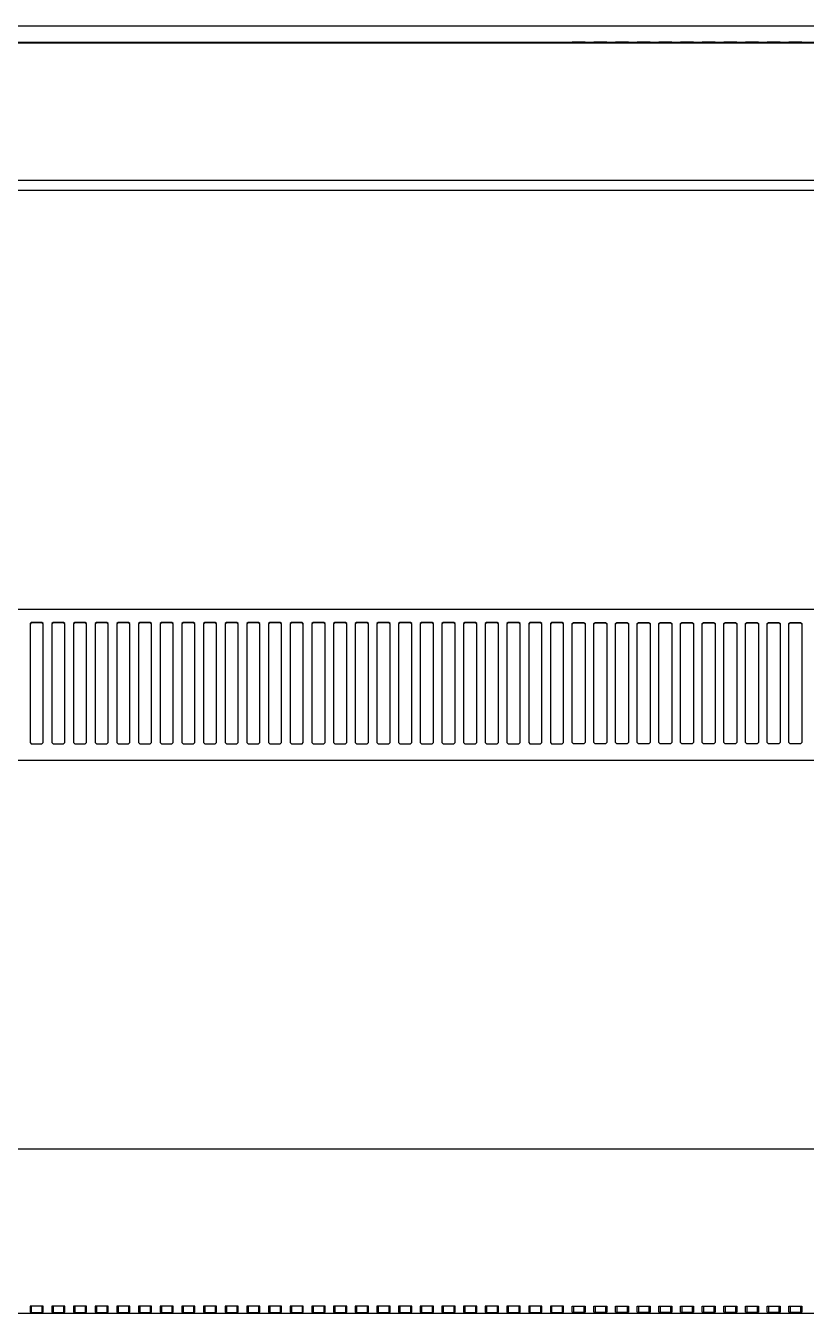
# Model space of a CAD drawing. Extents: x 23 to 261, y 47 to 145.
# Drawn here: x 81.8 to 141.2, y 47.3 to 145.2 of the extents above; entities that cross this region are included whole.
import ezdxf

# ---------------------------------------------------------------- set-up
doc = ezdxf.new("R2010")
doc.units = 0
doc.header["$MEASUREMENT"] = 0
doc.layers.get('0').update_dxf_attribs({"linetype": 'CONTINUOUS'})

msp = doc.modelspace()

# ---------------------------------------------------------------- linework, layer by layer
at = {"color": 7, "linetype": 'CONTINUOUS'}
for p, q in [((24.136, 145.238), (222.039, 145.238)), ((23.838, 143.988), (222.336, 143.988)), ((24.689, 143.936), (221.486, 143.936)), ((82.162, 143.982), (82.262, 143.983)), ((82.162, 143.937), (82.162, 143.982)), ((82.262, 143.937), (82.162, 143.937)), ((82.262, 143.983), (83.062, 143.983)), ((82.262, 143.937), (82.262, 143.983)), ((83.062, 143.937), (82.262, 143.937)), ((83.062, 143.983), (83.162, 143.982)), ((83.062, 143.937), (83.062, 143.983)), ((83.162, 143.937), (83.062, 143.937)), ((83.162, 143.982), (83.162, 143.937)), ((83.812, 143.982), (83.912, 143.983)), ((83.812, 143.937), (83.812, 143.982)), ((83.912, 143.937), (83.812, 143.937)), ((83.912, 143.983), (84.712, 143.983)), ((83.912, 143.937), (83.912, 143.983)), ((84.712, 143.937), (83.912, 143.937)), ((84.712, 143.983), (84.812, 143.982)), ((84.712, 143.937), (84.712, 143.983)), ((84.812, 143.937), (84.712, 143.937)), ((84.812, 143.982), (84.812, 143.937)), ((85.462, 143.982), (85.562, 143.983)), ((85.462, 143.937), (85.462, 143.982)), ((85.562, 143.937), (85.462, 143.937)), ((85.562, 143.983), (86.362, 143.983)), ((85.562, 143.937), (85.562, 143.983)), ((86.362, 143.937), (85.562, 143.937)), ((86.362, 143.983), (86.462, 143.982)), ((86.362, 143.937), (86.362, 143.983)), ((86.462, 143.937), (86.362, 143.937)), ((86.462, 143.982), (86.462, 143.937)), ((87.112, 143.982), (87.212, 143.983)), ((87.112, 143.937), (87.112, 143.982)), ((87.212, 143.937), (87.112, 143.937)), ((87.212, 143.983), (88.012, 143.983)), ((87.212, 143.937), (87.212, 143.983)), ((88.012, 143.937), (87.212, 143.937)), ((88.012, 143.983), (88.112, 143.982)), ((88.012, 143.937), (88.012, 143.983)), ((88.112, 143.937), (88.012, 143.937)), ((88.112, 143.982), (88.112, 143.937)), ((88.762, 143.982), (88.862, 143.983)), ((88.762, 143.937), (88.762, 143.982)), ((88.862, 143.937), (88.762, 143.937)), ((88.862, 143.983), (89.662, 143.983)), ((88.862, 143.937), (88.862, 143.983)), ((89.662, 143.937), (88.862, 143.937)), ((89.662, 143.983), (89.762, 143.982)), ((89.662, 143.937), (89.662, 143.983)), ((89.762, 143.937), (89.662, 143.937)), ((89.762, 143.982), (89.762, 143.937)), ((90.412, 143.982), (90.512, 143.983)), ((90.412, 143.937), (90.412, 143.982)), ((90.512, 143.937), (90.412, 143.937)), ((90.512, 143.983), (91.312, 143.983)), ((90.512, 143.937), (90.512, 143.983)), ((91.312, 143.937), (90.512, 143.937)), ((91.312, 143.983), (91.412, 143.982)), ((91.312, 143.937), (91.312, 143.983)), ((91.412, 143.937), (91.312, 143.937)), ((91.412, 143.982), (91.412, 143.937)), ((92.062, 143.982), (92.162, 143.983)), ((92.062, 143.937), (92.062, 143.982)), ((92.162, 143.937), (92.062, 143.937)), ((92.162, 143.983), (92.962, 143.983)), ((92.162, 143.937), (92.162, 143.983)), ((92.962, 143.937), (92.162, 143.937)), ((92.962, 143.983), (93.062, 143.982)), ((92.962, 143.937), (92.962, 143.983)), ((93.062, 143.937), (92.962, 143.937)), ((93.062, 143.982), (93.062, 143.937)), ((93.712, 143.982), (93.812, 143.983)), ((93.712, 143.937), (93.712, 143.982)), ((93.812, 143.937), (93.712, 143.937)), ((93.812, 143.983), (94.612, 143.983)), ((93.812, 143.937), (93.812, 143.983)), ((94.612, 143.937), (93.812, 143.937)), ((94.612, 143.983), (94.712, 143.982)), ((94.612, 143.937), (94.612, 143.983)), ((94.712, 143.937), (94.612, 143.937)), ((94.712, 143.982), (94.712, 143.937)), ((95.362, 143.982), (95.462, 143.983)), ((95.362, 143.937), (95.362, 143.982)), ((95.462, 143.937), (95.362, 143.937)), ((95.462, 143.983), (96.262, 143.983)), ((95.462, 143.937), (95.462, 143.983)), ((96.262, 143.937), (95.462, 143.937)), ((96.262, 143.983), (96.362, 143.982)), ((96.262, 143.937), (96.262, 143.983)), ((96.362, 143.937), (96.262, 143.937)), ((96.362, 143.982), (96.362, 143.937)), ((97.012, 143.982), (97.112, 143.983)), ((97.012, 143.937), (97.012, 143.982)), ((97.112, 143.937), (97.012, 143.937)), ((97.112, 143.983), (97.912, 143.983)), ((97.112, 143.937), (97.112, 143.983)), ((97.912, 143.937), (97.112, 143.937)), ((97.912, 143.983), (98.012, 143.982)), ((97.912, 143.937), (97.912, 143.983)), ((98.012, 143.937), (97.912, 143.937)), ((98.012, 143.982), (98.012, 143.937)), ((98.662, 143.982), (98.762, 143.983)), ((98.662, 143.937), (98.662, 143.982)), ((98.762, 143.937), (98.662, 143.937)), ((98.762, 143.983), (99.562, 143.983)), ((98.762, 143.937), (98.762, 143.983)), ((99.562, 143.937), (98.762, 143.937)), ((99.562, 143.983), (99.662, 143.982)), ((99.562, 143.937), (99.562, 143.983)), ((99.662, 143.937), (99.562, 143.937)), ((99.662, 143.982), (99.662, 143.937)), ((100.312, 143.982), (100.412, 143.983)), ((100.312, 143.937), (100.312, 143.982)), ((100.412, 143.937), (100.312, 143.937)), ((100.412, 143.983), (101.212, 143.983)), ((100.412, 143.937), (100.412, 143.983)), ((101.212, 143.937), (100.412, 143.937)), ((101.212, 143.983), (101.312, 143.982)), ((101.212, 143.937), (101.212, 143.983)), ((101.312, 143.937), (101.212, 143.937)), ((101.312, 143.982), (101.312, 143.937)), ((101.962, 143.982), (102.062, 143.983)), ((101.962, 143.937), (101.962, 143.982)), ((102.062, 143.937), (101.962, 143.937)), ((102.062, 143.983), (102.862, 143.983)), ((102.062, 143.937), (102.062, 143.983)), ((102.862, 143.937), (102.062, 143.937)), ((102.862, 143.983), (102.962, 143.982)), ((102.862, 143.937), (102.862, 143.983)), ((102.962, 143.937), (102.862, 143.937)), ((102.962, 143.982), (102.962, 143.937)), ((103.612, 143.982), (103.712, 143.983)), ((103.612, 143.937), (103.612, 143.982)), ((103.712, 143.937), (103.612, 143.937)), ((103.712, 143.983), (104.512, 143.983)), ((103.712, 143.937), (103.712, 143.983)), ((104.512, 143.937), (103.712, 143.937)), ((104.512, 143.983), (104.612, 143.982)), ((104.512, 143.937), (104.512, 143.983)), ((104.612, 143.937), (104.512, 143.937)), ((104.612, 143.982), (104.612, 143.937)), ((105.262, 143.982), (105.362, 143.983)), ((105.262, 143.937), (105.262, 143.982)), ((105.362, 143.937), (105.262, 143.937)), ((105.362, 143.983), (106.162, 143.983)), ((105.362, 143.937), (105.362, 143.983)), ((106.162, 143.937), (105.362, 143.937)), ((106.162, 143.983), (106.262, 143.982)), ((106.162, 143.937), (106.162, 143.983)), ((106.262, 143.937), (106.162, 143.937)), ((106.262, 143.982), (106.262, 143.937)), ((106.912, 143.982), (107.012, 143.983)), ((106.912, 143.937), (106.912, 143.982)), ((107.012, 143.937), (106.912, 143.937)), ((107.012, 143.983), (107.812, 143.983)), ((107.012, 143.937), (107.012, 143.983)), ((107.812, 143.937), (107.012, 143.937)), ((107.812, 143.983), (107.912, 143.982)), ((107.812, 143.937), (107.812, 143.983)), ((107.912, 143.937), (107.812, 143.937)), ((107.912, 143.982), (107.912, 143.937)), ((108.562, 143.982), (108.662, 143.983)), ((108.562, 143.937), (108.562, 143.982)), ((108.662, 143.937), (108.562, 143.937)), ((108.662, 143.983), (109.462, 143.983)), ((108.662, 143.937), (108.662, 143.983)), ((109.462, 143.937), (108.662, 143.937)), ((109.462, 143.983), (109.562, 143.982)), ((109.462, 143.937), (109.462, 143.983)), ((109.562, 143.937), (109.462, 143.937)), ((109.562, 143.982), (109.562, 143.937)), ((110.212, 143.982), (110.312, 143.983)), ((110.212, 143.937), (110.212, 143.982)), ((110.312, 143.937), (110.212, 143.937)), ((110.312, 143.983), (111.112, 143.983)), ((110.312, 143.937), (110.312, 143.983)), ((111.112, 143.937), (110.312, 143.937)), ((111.112, 143.983), (111.212, 143.982)), ((111.112, 143.937), (111.112, 143.983)), ((111.212, 143.937), (111.112, 143.937)), ((111.212, 143.982), (111.212, 143.937)), ((111.862, 143.982), (111.962, 143.983)), ((111.862, 143.937), (111.862, 143.982)), ((111.962, 143.937), (111.862, 143.937)), ((111.962, 143.983), (112.762, 143.983)), ((111.962, 143.937), (111.962, 143.983)), ((112.762, 143.937), (111.962, 143.937)), ((112.762, 143.983), (112.862, 143.982)), ((112.762, 143.937), (112.762, 143.983)), ((112.862, 143.937), (112.762, 143.937)), ((112.862, 143.982), (112.862, 143.937)), ((113.512, 143.982), (113.612, 143.983)), ((113.512, 143.937), (113.512, 143.982)), ((113.612, 143.937), (113.512, 143.937)), ((113.612, 143.983), (114.412, 143.983)), ((113.612, 143.937), (113.612, 143.983)), ((114.412, 143.937), (113.612, 143.937)), ((114.412, 143.983), (114.512, 143.982)), ((114.412, 143.937), (114.412, 143.983)), ((114.512, 143.937), (114.412, 143.937)), ((114.512, 143.982), (114.512, 143.937)), ((115.162, 143.982), (115.262, 143.983)), ((115.162, 143.937), (115.162, 143.982)), ((115.262, 143.937), (115.162, 143.937)), ((115.262, 143.983), (116.062, 143.983)), ((115.262, 143.937), (115.262, 143.983)), ((116.062, 143.937), (115.262, 143.937)), ((116.062, 143.983), (116.162, 143.982)), ((116.062, 143.937), (116.062, 143.983)), ((116.162, 143.937), (116.062, 143.937)), ((116.162, 143.982), (116.162, 143.937)), ((116.812, 143.982), (116.912, 143.983)), ((116.812, 143.937), (116.812, 143.982)), ((116.912, 143.937), (116.812, 143.937)), ((116.912, 143.983), (117.712, 143.983)), ((116.912, 143.937), (116.912, 143.983)), ((117.712, 143.937), (116.912, 143.937)), ((117.712, 143.983), (117.812, 143.982)), ((117.712, 143.937), (117.712, 143.983)), ((117.812, 143.937), (117.712, 143.937)), ((117.812, 143.982), (117.812, 143.937)), ((118.462, 143.982), (118.562, 143.983)), ((118.462, 143.937), (118.462, 143.982)), ((118.562, 143.937), (118.462, 143.937)), ((118.562, 143.983), (119.362, 143.983)), ((118.562, 143.937), (118.562, 143.983)), ((119.362, 143.937), (118.562, 143.937)), ((119.362, 143.983), (119.462, 143.982)), ((119.362, 143.937), (119.362, 143.983)), ((119.462, 143.937), (119.362, 143.937)), ((119.462, 143.982), (119.462, 143.937)), ((120.112, 143.982), (120.212, 143.983)), ((120.112, 143.937), (120.112, 143.982)), ((120.212, 143.937), (120.112, 143.937)), ((120.212, 143.983), (121.012, 143.983)), ((120.212, 143.937), (120.212, 143.983)), ((121.012, 143.937), (120.212, 143.937)), ((121.012, 143.983), (121.112, 143.982)), ((121.012, 143.937), (121.012, 143.983)), ((121.112, 143.937), (121.012, 143.937)), ((121.112, 143.982), (121.112, 143.937)), ((121.762, 143.982), (121.862, 143.983)), ((121.762, 143.937), (121.762, 143.982)), ((121.862, 143.937), (121.762, 143.937)), ((121.862, 143.983), (122.662, 143.983)), ((121.862, 143.937), (121.862, 143.983)), ((122.662, 143.937), (121.862, 143.937)), ((122.662, 143.983), (122.762, 143.982)), ((122.662, 143.937), (122.662, 143.983)), ((122.762, 143.937), (122.662, 143.937)), ((122.762, 143.982), (122.762, 143.937)), ((123.512, 143.983), (123.412, 143.982)), ((123.412, 143.982), (123.412, 143.937)), ((123.412, 143.937), (123.512, 143.937)), ((124.312, 143.983), (123.512, 143.983)), ((123.512, 143.937), (123.512, 143.983)), ((123.512, 143.937), (124.312, 143.937)), ((124.412, 143.982), (124.312, 143.983)), ((124.312, 143.937), (124.312, 143.983)), ((124.312, 143.937), (124.412, 143.937)), ((124.412, 143.937), (124.412, 143.982)), ((125.162, 143.983), (125.062, 143.982)), ((125.062, 143.982), (125.062, 143.937)), ((125.062, 143.937), (125.162, 143.937)), ((125.962, 143.983), (125.162, 143.983)), ((125.162, 143.937), (125.162, 143.983)), ((125.162, 143.937), (125.962, 143.937)), ((126.062, 143.982), (125.962, 143.983)), ((125.962, 143.937), (125.962, 143.983)), ((125.962, 143.937), (126.062, 143.937)), ((126.062, 143.937), (126.062, 143.982)), ((126.812, 143.983), (126.712, 143.982)), ((126.712, 143.982), (126.712, 143.937)), ((126.712, 143.937), (126.812, 143.937)), ((127.612, 143.983), (126.812, 143.983)), ((126.812, 143.937), (126.812, 143.983)), ((126.812, 143.937), (127.612, 143.937)), ((127.712, 143.982), (127.612, 143.983)), ((127.612, 143.937), (127.612, 143.983)), ((127.612, 143.937), (127.712, 143.937)), ((127.712, 143.937), (127.712, 143.982)), ((128.462, 143.983), (128.362, 143.982)), ((128.362, 143.982), (128.362, 143.937)), ((128.362, 143.937), (128.462, 143.937)), ((129.262, 143.983), (128.462, 143.983)), ((128.462, 143.937), (128.462, 143.983)), ((128.462, 143.937), (129.262, 143.937)), ((129.362, 143.982), (129.262, 143.983)), ((129.262, 143.937), (129.262, 143.983)), ((129.262, 143.937), (129.362, 143.937)), ((129.362, 143.937), (129.362, 143.982)), ((130.112, 143.983), (130.012, 143.982)), ((130.012, 143.982), (130.012, 143.937)), ((130.012, 143.937), (130.112, 143.937)), ((130.912, 143.983), (130.112, 143.983)), ((130.112, 143.937), (130.112, 143.983)), ((130.112, 143.937), (130.912, 143.937)), ((131.012, 143.982), (130.912, 143.983)), ((130.912, 143.937), (130.912, 143.983)), ((130.912, 143.937), (131.012, 143.937)), ((131.012, 143.937), (131.012, 143.982)), ((131.762, 143.983), (131.662, 143.982)), ((131.662, 143.982), (131.662, 143.937)), ((131.662, 143.937), (131.762, 143.937)), ((132.562, 143.983), (131.762, 143.983)), ((131.762, 143.937), (131.762, 143.983)), ((131.762, 143.937), (132.562, 143.937)), ((132.662, 143.982), (132.562, 143.983)), ((132.562, 143.937), (132.562, 143.983)), ((132.562, 143.937), (132.662, 143.937)), ((132.662, 143.937), (132.662, 143.982)), ((133.412, 143.983), (133.312, 143.982)), ((133.312, 143.982), (133.312, 143.937)), ((133.312, 143.937), (133.412, 143.937)), ((134.212, 143.983), (133.412, 143.983)), ((133.412, 143.937), (133.412, 143.983)), ((133.412, 143.937), (134.212, 143.937)), ((134.312, 143.982), (134.212, 143.983)), ((134.212, 143.937), (134.212, 143.983)), ((134.212, 143.937), (134.312, 143.937)), ((134.312, 143.937), (134.312, 143.982)), ((135.062, 143.983), (134.962, 143.982)), ((134.962, 143.982), (134.962, 143.937)), ((134.962, 143.937), (135.062, 143.937)), ((135.862, 143.983), (135.062, 143.983)), ((135.062, 143.937), (135.062, 143.983)), ((135.062, 143.937), (135.862, 143.937)), ((135.962, 143.982), (135.862, 143.983)), ((135.862, 143.937), (135.862, 143.983)), ((135.862, 143.937), (135.962, 143.937)), ((135.962, 143.937), (135.962, 143.982)), ((136.712, 143.983), (136.612, 143.982)), ((136.612, 143.982), (136.612, 143.937)), ((136.612, 143.937), (136.712, 143.937)), ((137.512, 143.983), (136.712, 143.983)), ((136.712, 143.937), (136.712, 143.983)), ((136.712, 143.937), (137.512, 143.937)), ((137.612, 143.982), (137.512, 143.983)), ((137.512, 143.937), (137.512, 143.983)), ((137.512, 143.937), (137.612, 143.937)), ((137.612, 143.937), (137.612, 143.982)), ((138.362, 143.983), (138.262, 143.982)), ((138.262, 143.982), (138.262, 143.937)), ((138.262, 143.937), (138.362, 143.937)), ((139.162, 143.983), (138.362, 143.983)), ((138.362, 143.937), (138.362, 143.983)), ((138.362, 143.937), (139.162, 143.937)), ((139.262, 143.982), (139.162, 143.983)), ((139.162, 143.937), (139.162, 143.983)), ((139.162, 143.937), (139.262, 143.937)), ((139.262, 143.937), (139.262, 143.982)), ((140.012, 143.983), (139.912, 143.982)), ((139.912, 143.982), (139.912, 143.937)), ((139.912, 143.937), (140.012, 143.937)), ((140.812, 143.983), (140.012, 143.983)), ((140.012, 143.937), (140.012, 143.983)), ((140.012, 143.937), (140.812, 143.937)), ((140.912, 143.982), (140.812, 143.983)), ((140.812, 143.937), (140.812, 143.983)), ((140.812, 143.937), (140.912, 143.937)), ((140.912, 143.937), (140.912, 143.982)), ((24.139, 133.489), (222.036, 133.489)), ((24.138, 132.738), (222.037, 132.738)), ((24.689, 100.858), (221.486, 100.858)), ((82.262, 99.843), (82.162, 99.744)), ((82.262, 99.804), (82.162, 99.704)), ((82.162, 99.744), (82.162, 90.706)), ((83.062, 99.843), (82.262, 99.843)), ((82.262, 99.804), (82.262, 99.843)), ((83.062, 99.804), (82.262, 99.804)), ((83.162, 99.744), (83.062, 99.843)), ((83.062, 99.804), (83.062, 99.843)), ((83.162, 99.704), (83.062, 99.804)), ((83.162, 90.706), (83.162, 99.744)), ((83.912, 99.843), (83.812, 99.744)), ((83.912, 99.804), (83.812, 99.704)), ((83.812, 99.744), (83.812, 90.706)), ((84.712, 99.843), (83.912, 99.843)), ((83.912, 99.804), (83.912, 99.843)), ((84.712, 99.804), (83.912, 99.804)), ((84.812, 99.744), (84.712, 99.843)), ((84.712, 99.804), (84.712, 99.843)), ((84.812, 99.704), (84.712, 99.804)), ((84.812, 90.706), (84.812, 99.744)), ((85.562, 99.843), (85.462, 99.744)), ((85.562, 99.804), (85.462, 99.704)), ((85.462, 99.744), (85.462, 90.706)), ((86.362, 99.843), (85.562, 99.843)), ((85.562, 99.804), (85.562, 99.843)), ((86.362, 99.804), (85.562, 99.804)), ((86.462, 99.744), (86.362, 99.843)), ((86.362, 99.804), (86.362, 99.843)), ((86.462, 99.704), (86.362, 99.804)), ((86.462, 90.706), (86.462, 99.744)), ((87.212, 99.843), (87.112, 99.744)), ((87.212, 99.804), (87.112, 99.704)), ((87.112, 99.744), (87.112, 90.706)), ((88.012, 99.843), (87.212, 99.843)), ((87.212, 99.804), (87.212, 99.843)), ((88.012, 99.804), (87.212, 99.804)), ((88.112, 99.744), (88.012, 99.843)), ((88.012, 99.804), (88.012, 99.843)), ((88.112, 99.704), (88.012, 99.804)), ((88.112, 90.706), (88.112, 99.744)), ((88.862, 99.843), (88.762, 99.744)), ((88.862, 99.804), (88.762, 99.704)), ((88.762, 99.744), (88.762, 90.706)), ((89.662, 99.843), (88.862, 99.843)), ((88.862, 99.804), (88.862, 99.843)), ((89.662, 99.804), (88.862, 99.804)), ((89.762, 99.744), (89.662, 99.843)), ((89.662, 99.804), (89.662, 99.843)), ((89.762, 99.704), (89.662, 99.804)), ((89.762, 90.706), (89.762, 99.744)), ((90.512, 99.843), (90.412, 99.744)), ((90.512, 99.804), (90.412, 99.704)), ((90.412, 99.744), (90.412, 90.706)), ((91.312, 99.843), (90.512, 99.843)), ((90.512, 99.804), (90.512, 99.843)), ((91.312, 99.804), (90.512, 99.804)), ((91.412, 99.744), (91.312, 99.843)), ((91.312, 99.804), (91.312, 99.843)), ((91.412, 99.704), (91.312, 99.804)), ((91.412, 90.706), (91.412, 99.744)), ((92.162, 99.843), (92.062, 99.744)), ((92.162, 99.804), (92.062, 99.704)), ((92.062, 99.744), (92.062, 90.706)), ((92.962, 99.843), (92.162, 99.843)), ((92.162, 99.804), (92.162, 99.843)), ((92.962, 99.804), (92.162, 99.804)), ((93.062, 99.744), (92.962, 99.843)), ((92.962, 99.804), (92.962, 99.843)), ((93.062, 99.704), (92.962, 99.804)), ((93.062, 90.706), (93.062, 99.744)), ((93.812, 99.843), (93.712, 99.744)), ((93.812, 99.804), (93.712, 99.704)), ((93.712, 99.744), (93.712, 90.706)), ((94.612, 99.843), (93.812, 99.843)), ((93.812, 99.804), (93.812, 99.843)), ((94.612, 99.804), (93.812, 99.804)), ((94.712, 99.744), (94.612, 99.843)), ((94.612, 99.804), (94.612, 99.843)), ((94.712, 99.704), (94.612, 99.804)), ((94.712, 90.706), (94.712, 99.744)), ((95.462, 99.843), (95.362, 99.744)), ((95.462, 99.804), (95.362, 99.704)), ((95.362, 99.744), (95.362, 90.706)), ((96.262, 99.843), (95.462, 99.843)), ((95.462, 99.804), (95.462, 99.843)), ((96.262, 99.804), (95.462, 99.804)), ((96.362, 99.744), (96.262, 99.843)), ((96.262, 99.804), (96.262, 99.843)), ((96.362, 99.704), (96.262, 99.804)), ((96.362, 90.706), (96.362, 99.744)), ((97.112, 99.843), (97.012, 99.744)), ((97.112, 99.804), (97.012, 99.704)), ((97.012, 99.744), (97.012, 90.706)), ((97.912, 99.843), (97.112, 99.843)), ((97.112, 99.804), (97.112, 99.843)), ((97.912, 99.804), (97.112, 99.804)), ((98.012, 99.744), (97.912, 99.843)), ((97.912, 99.804), (97.912, 99.843)), ((98.012, 99.704), (97.912, 99.804)), ((98.012, 90.706), (98.012, 99.744)), ((98.762, 99.843), (98.662, 99.744)), ((98.762, 99.804), (98.662, 99.704)), ((98.662, 99.744), (98.662, 90.706)), ((99.562, 99.843), (98.762, 99.843)), ((98.762, 99.804), (98.762, 99.843)), ((99.562, 99.804), (98.762, 99.804)), ((99.662, 99.744), (99.562, 99.843)), ((99.562, 99.804), (99.562, 99.843)), ((99.662, 99.704), (99.562, 99.804)), ((99.662, 90.706), (99.662, 99.744)), ((100.412, 99.843), (100.312, 99.744)), ((100.412, 99.804), (100.312, 99.704)), ((100.312, 99.744), (100.312, 90.706)), ((101.212, 99.843), (100.412, 99.843)), ((100.412, 99.804), (100.412, 99.843)), ((101.212, 99.804), (100.412, 99.804)), ((101.312, 99.744), (101.212, 99.843)), ((101.212, 99.804), (101.212, 99.843)), ((101.312, 99.704), (101.212, 99.804)), ((101.312, 90.706), (101.312, 99.744)), ((102.062, 99.843), (101.962, 99.744)), ((102.062, 99.804), (101.962, 99.704)), ((101.962, 99.744), (101.962, 90.706)), ((102.862, 99.843), (102.062, 99.843)), ((102.062, 99.804), (102.062, 99.843)), ((102.862, 99.804), (102.062, 99.804)), ((102.962, 99.744), (102.862, 99.843)), ((102.862, 99.804), (102.862, 99.843)), ((102.962, 99.704), (102.862, 99.804)), ((102.962, 90.706), (102.962, 99.744)), ((103.712, 99.843), (103.612, 99.744)), ((103.712, 99.804), (103.612, 99.704)), ((103.612, 99.744), (103.612, 90.706)), ((104.512, 99.843), (103.712, 99.843)), ((103.712, 99.804), (103.712, 99.843)), ((104.512, 99.804), (103.712, 99.804)), ((104.612, 99.744), (104.512, 99.843)), ((104.512, 99.804), (104.512, 99.843)), ((104.612, 99.704), (104.512, 99.804)), ((104.612, 90.706), (104.612, 99.744)), ((105.362, 99.843), (105.262, 99.744)), ((105.362, 99.804), (105.262, 99.704)), ((105.262, 99.744), (105.262, 90.706)), ((106.162, 99.843), (105.362, 99.843)), ((105.362, 99.804), (105.362, 99.843)), ((106.162, 99.804), (105.362, 99.804)), ((106.262, 99.744), (106.162, 99.843)), ((106.162, 99.804), (106.162, 99.843)), ((106.262, 99.704), (106.162, 99.804)), ((106.262, 90.706), (106.262, 99.744)), ((107.012, 99.843), (106.912, 99.744)), ((107.012, 99.804), (106.912, 99.704)), ((106.912, 99.744), (106.912, 90.706)), ((107.812, 99.843), (107.012, 99.843)), ((107.012, 99.804), (107.012, 99.843)), ((107.812, 99.804), (107.012, 99.804)), ((107.912, 99.744), (107.812, 99.843)), ((107.812, 99.804), (107.812, 99.843)), ((107.912, 99.704), (107.812, 99.804)), ((107.912, 90.706), (107.912, 99.744)), ((108.662, 99.843), (108.562, 99.744)), ((108.662, 99.804), (108.562, 99.704)), ((108.562, 99.744), (108.562, 90.706)), ((109.462, 99.843), (108.662, 99.843)), ((108.662, 99.804), (108.662, 99.843)), ((109.462, 99.804), (108.662, 99.804)), ((109.562, 99.744), (109.462, 99.843)), ((109.462, 99.804), (109.462, 99.843)), ((109.562, 99.704), (109.462, 99.804)), ((109.562, 90.706), (109.562, 99.744)), ((110.312, 99.843), (110.212, 99.744)), ((110.312, 99.804), (110.212, 99.704)), ((110.212, 99.744), (110.212, 90.706)), ((111.112, 99.843), (110.312, 99.843)), ((110.312, 99.804), (110.312, 99.843)), ((111.112, 99.804), (110.312, 99.804)), ((111.212, 99.744), (111.112, 99.843)), ((111.112, 99.804), (111.112, 99.843)), ((111.212, 99.704), (111.112, 99.804)), ((111.212, 90.706), (111.212, 99.744)), ((111.962, 99.843), (111.862, 99.744)), ((111.962, 99.804), (111.862, 99.704)), ((111.862, 99.744), (111.862, 90.706)), ((112.762, 99.843), (111.962, 99.843)), ((111.962, 99.804), (111.962, 99.843)), ((112.762, 99.804), (111.962, 99.804)), ((112.862, 99.744), (112.762, 99.843)), ((112.762, 99.804), (112.762, 99.843)), ((112.862, 99.704), (112.762, 99.804)), ((112.862, 90.706), (112.862, 99.744)), ((113.612, 99.843), (113.512, 99.744)), ((113.612, 99.804), (113.512, 99.704)), ((113.512, 99.744), (113.512, 90.706)), ((114.412, 99.843), (113.612, 99.843)), ((113.612, 99.804), (113.612, 99.843)), ((114.412, 99.804), (113.612, 99.804)), ((114.512, 99.744), (114.412, 99.843)), ((114.412, 99.804), (114.412, 99.843)), ((114.512, 99.704), (114.412, 99.804)), ((114.512, 90.706), (114.512, 99.744)), ((115.262, 99.843), (115.162, 99.744)), ((115.262, 99.804), (115.162, 99.704)), ((115.162, 99.744), (115.162, 90.706)), ((116.062, 99.843), (115.262, 99.843)), ((115.262, 99.804), (115.262, 99.843)), ((116.062, 99.804), (115.262, 99.804)), ((116.162, 99.744), (116.062, 99.843)), ((116.062, 99.804), (116.062, 99.843)), ((116.162, 99.704), (116.062, 99.804)), ((116.162, 90.706), (116.162, 99.744)), ((116.912, 99.843), (116.812, 99.744)), ((116.912, 99.804), (116.812, 99.704)), ((116.812, 99.744), (116.812, 90.706)), ((117.712, 99.843), (116.912, 99.843)), ((116.912, 99.804), (116.912, 99.843)), ((117.712, 99.804), (116.912, 99.804)), ((117.812, 99.744), (117.712, 99.843)), ((117.712, 99.804), (117.712, 99.843)), ((117.812, 99.704), (117.712, 99.804)), ((117.812, 90.706), (117.812, 99.744)), ((118.562, 99.843), (118.462, 99.744)), ((118.562, 99.804), (118.462, 99.704)), ((118.462, 99.744), (118.462, 90.706)), ((119.362, 99.843), (118.562, 99.843)), ((118.562, 99.804), (118.562, 99.843)), ((119.362, 99.804), (118.562, 99.804)), ((119.462, 99.744), (119.362, 99.843)), ((119.362, 99.804), (119.362, 99.843)), ((119.462, 99.704), (119.362, 99.804)), ((119.462, 90.706), (119.462, 99.744)), ((120.212, 99.843), (120.112, 99.744)), ((120.212, 99.804), (120.112, 99.704)), ((120.112, 99.744), (120.112, 90.706)), ((121.012, 99.843), (120.212, 99.843)), ((120.212, 99.804), (120.212, 99.843)), ((121.012, 99.804), (120.212, 99.804)), ((121.112, 99.744), (121.012, 99.843)), ((121.012, 99.804), (121.012, 99.843)), ((121.112, 99.704), (121.012, 99.804)), ((121.112, 90.706), (121.112, 99.744)), ((121.862, 99.843), (121.762, 99.744)), ((121.862, 99.804), (121.762, 99.704)), ((121.762, 99.744), (121.762, 90.706)), ((122.662, 99.843), (121.862, 99.843)), ((121.862, 99.804), (121.862, 99.843)), ((122.662, 99.804), (121.862, 99.804)), ((122.762, 99.744), (122.662, 99.843)), ((122.662, 99.804), (122.662, 99.843)), ((122.762, 99.704), (122.662, 99.804)), ((122.762, 90.706), (122.762, 99.744)), ((123.412, 99.744), (123.512, 99.843)), ((123.412, 99.704), (123.512, 99.804)), ((123.412, 90.706), (123.412, 99.744)), ((123.512, 99.843), (124.312, 99.843)), ((123.512, 99.804), (123.512, 99.843)), ((123.512, 99.804), (124.312, 99.804)), ((124.312, 99.843), (124.412, 99.744)), ((124.312, 99.804), (124.312, 99.843)), ((124.312, 99.804), (124.412, 99.704)), ((124.412, 99.744), (124.412, 90.706)), ((125.062, 99.744), (125.162, 99.843)), ((125.062, 99.704), (125.162, 99.804)), ((125.062, 90.706), (125.062, 99.744)), ((125.162, 99.843), (125.962, 99.843)), ((125.162, 99.804), (125.162, 99.843)), ((125.162, 99.804), (125.962, 99.804)), ((125.962, 99.843), (126.062, 99.744)), ((125.962, 99.804), (125.962, 99.843)), ((125.962, 99.804), (126.062, 99.704)), ((126.062, 99.744), (126.062, 90.706)), ((126.712, 99.744), (126.812, 99.843)), ((126.712, 99.704), (126.812, 99.804)), ((126.712, 90.706), (126.712, 99.744)), ((126.812, 99.843), (127.612, 99.843)), ((126.812, 99.804), (126.812, 99.843)), ((126.812, 99.804), (127.612, 99.804)), ((127.612, 99.843), (127.712, 99.744)), ((127.612, 99.804), (127.612, 99.843)), ((127.612, 99.804), (127.712, 99.704)), ((127.712, 99.744), (127.712, 90.706)), ((128.362, 99.744), (128.462, 99.843)), ((128.362, 99.704), (128.462, 99.804)), ((128.362, 90.706), (128.362, 99.744)), ((128.462, 99.843), (129.262, 99.843)), ((128.462, 99.804), (128.462, 99.843)), ((128.462, 99.804), (129.262, 99.804)), ((129.262, 99.843), (129.362, 99.744)), ((129.262, 99.804), (129.262, 99.843)), ((129.262, 99.804), (129.362, 99.704)), ((129.362, 99.744), (129.362, 90.706)), ((130.012, 99.744), (130.112, 99.843)), ((130.012, 99.704), (130.112, 99.804)), ((130.012, 90.706), (130.012, 99.744)), ((130.112, 99.843), (130.912, 99.843)), ((130.112, 99.804), (130.112, 99.843)), ((130.112, 99.804), (130.912, 99.804)), ((130.912, 99.843), (131.012, 99.744)), ((130.912, 99.804), (130.912, 99.843)), ((130.912, 99.804), (131.012, 99.704)), ((131.012, 99.744), (131.012, 90.706)), ((131.662, 99.744), (131.762, 99.843)), ((131.662, 99.704), (131.762, 99.804)), ((131.662, 90.706), (131.662, 99.744)), ((131.762, 99.843), (132.562, 99.843)), ((131.762, 99.804), (131.762, 99.843)), ((131.762, 99.804), (132.562, 99.804)), ((132.562, 99.843), (132.662, 99.744)), ((132.562, 99.804), (132.562, 99.843)), ((132.562, 99.804), (132.662, 99.704)), ((132.662, 99.744), (132.662, 90.706)), ((133.312, 99.744), (133.412, 99.843)), ((133.312, 99.704), (133.412, 99.804)), ((133.312, 90.706), (133.312, 99.744)), ((133.412, 99.843), (134.212, 99.843)), ((133.412, 99.804), (133.412, 99.843)), ((133.412, 99.804), (134.212, 99.804)), ((134.212, 99.843), (134.312, 99.744)), ((134.212, 99.804), (134.212, 99.843)), ((134.212, 99.804), (134.312, 99.704)), ((134.312, 99.744), (134.312, 90.706)), ((134.962, 99.744), (135.062, 99.843)), ((134.962, 99.704), (135.062, 99.804)), ((134.962, 90.706), (134.962, 99.744)), ((135.062, 99.843), (135.862, 99.843)), ((135.062, 99.804), (135.062, 99.843)), ((135.062, 99.804), (135.862, 99.804)), ((135.862, 99.843), (135.962, 99.744)), ((135.862, 99.804), (135.862, 99.843)), ((135.862, 99.804), (135.962, 99.704)), ((135.962, 99.744), (135.962, 90.706)), ((136.612, 99.744), (136.712, 99.843)), ((136.612, 99.704), (136.712, 99.804)), ((136.612, 90.706), (136.612, 99.744)), ((136.712, 99.843), (137.512, 99.843)), ((136.712, 99.804), (136.712, 99.843)), ((136.712, 99.804), (137.512, 99.804)), ((137.512, 99.843), (137.612, 99.744)), ((137.512, 99.804), (137.512, 99.843)), ((137.512, 99.804), (137.612, 99.704)), ((137.612, 99.744), (137.612, 90.706)), ((138.262, 99.744), (138.362, 99.843)), ((138.262, 99.704), (138.362, 99.804)), ((138.262, 90.706), (138.262, 99.744)), ((138.362, 99.843), (139.162, 99.843)), ((138.362, 99.804), (138.362, 99.843)), ((138.362, 99.804), (139.162, 99.804)), ((139.162, 99.843), (139.262, 99.744)), ((139.162, 99.804), (139.162, 99.843)), ((139.162, 99.804), (139.262, 99.704)), ((139.262, 99.744), (139.262, 90.706)), ((139.912, 99.744), (140.012, 99.843)), ((139.912, 99.704), (140.012, 99.804)), ((139.912, 90.706), (139.912, 99.744)), ((140.012, 99.843), (140.812, 99.843)), ((140.012, 99.804), (140.012, 99.843)), ((140.012, 99.804), (140.812, 99.804)), ((140.812, 99.843), (140.912, 99.744)), ((140.812, 99.804), (140.812, 99.843)), ((140.812, 99.804), (140.912, 99.704)), ((140.912, 99.744), (140.912, 90.706)), ((82.162, 90.706), (82.262, 90.606)), ((82.262, 90.606), (83.062, 90.606)), ((83.062, 90.606), (83.162, 90.706)), ((83.812, 90.706), (83.912, 90.606)), ((83.912, 90.606), (84.712, 90.606)), ((84.712, 90.606), (84.812, 90.706)), ((85.462, 90.706), (85.562, 90.606)), ((85.562, 90.606), (86.362, 90.606)), ((86.362, 90.606), (86.462, 90.706)), ((87.112, 90.706), (87.212, 90.606)), ((87.212, 90.606), (88.012, 90.606)), ((88.012, 90.606), (88.112, 90.706)), ((88.762, 90.706), (88.862, 90.606)), ((88.862, 90.606), (89.662, 90.606)), ((89.662, 90.606), (89.762, 90.706)), ((90.412, 90.706), (90.512, 90.606)), ((90.512, 90.606), (91.312, 90.606)), ((91.312, 90.606), (91.412, 90.706)), ((92.062, 90.706), (92.162, 90.606)), ((92.162, 90.606), (92.962, 90.606)), ((92.962, 90.606), (93.062, 90.706)), ((93.712, 90.706), (93.812, 90.606)), ((93.812, 90.606), (94.612, 90.606)), ((94.612, 90.606), (94.712, 90.706)), ((95.362, 90.706), (95.462, 90.606)), ((95.462, 90.606), (96.262, 90.606)), ((96.262, 90.606), (96.362, 90.706)), ((97.012, 90.706), (97.112, 90.606)), ((97.112, 90.606), (97.912, 90.606)), ((97.912, 90.606), (98.012, 90.706)), ((98.662, 90.706), (98.762, 90.606)), ((98.762, 90.606), (99.562, 90.606)), ((99.562, 90.606), (99.662, 90.706)), ((100.312, 90.706), (100.412, 90.606)), ((100.412, 90.606), (101.212, 90.606)), ((101.212, 90.606), (101.312, 90.706)), ((101.962, 90.706), (102.062, 90.606)), ((102.062, 90.606), (102.862, 90.606)), ((102.862, 90.606), (102.962, 90.706)), ((103.612, 90.706), (103.712, 90.606)), ((103.712, 90.606), (104.512, 90.606)), ((104.512, 90.606), (104.612, 90.706)), ((105.262, 90.706), (105.362, 90.606)), ((105.362, 90.606), (106.162, 90.606)), ((106.162, 90.606), (106.262, 90.706)), ((106.912, 90.706), (107.012, 90.606)), ((107.012, 90.606), (107.812, 90.606)), ((107.812, 90.606), (107.912, 90.706)), ((108.562, 90.706), (108.662, 90.606)), ((108.662, 90.606), (109.462, 90.606)), ((109.462, 90.606), (109.562, 90.706)), ((110.212, 90.706), (110.312, 90.606)), ((110.312, 90.606), (111.112, 90.606)), ((111.112, 90.606), (111.212, 90.706)), ((111.862, 90.706), (111.962, 90.606)), ((111.962, 90.606), (112.762, 90.606)), ((112.762, 90.606), (112.862, 90.706)), ((113.512, 90.706), (113.612, 90.606)), ((113.612, 90.606), (114.412, 90.606)), ((114.412, 90.606), (114.512, 90.706)), ((115.162, 90.706), (115.262, 90.606)), ((115.262, 90.606), (116.062, 90.606)), ((116.062, 90.606), (116.162, 90.706)), ((116.812, 90.706), (116.912, 90.606)), ((116.912, 90.606), (117.712, 90.606)), ((117.712, 90.606), (117.812, 90.706)), ((118.462, 90.706), (118.562, 90.606)), ((118.562, 90.606), (119.362, 90.606)), ((119.362, 90.606), (119.462, 90.706)), ((120.112, 90.706), (120.212, 90.606)), ((120.212, 90.606), (121.012, 90.606)), ((121.012, 90.606), (121.112, 90.706)), ((121.762, 90.706), (121.862, 90.606)), ((121.862, 90.606), (122.662, 90.606)), ((122.662, 90.606), (122.762, 90.706)), ((123.512, 90.606), (123.412, 90.706)), ((124.312, 90.606), (123.512, 90.606)), ((124.412, 90.706), (124.312, 90.606)), ((125.162, 90.606), (125.062, 90.706)), ((125.962, 90.606), (125.162, 90.606)), ((126.062, 90.706), (125.962, 90.606)), ((126.812, 90.606), (126.712, 90.706)), ((127.612, 90.606), (126.812, 90.606)), ((127.712, 90.706), (127.612, 90.606)), ((128.462, 90.606), (128.362, 90.706)), ((129.262, 90.606), (128.462, 90.606)), ((129.362, 90.706), (129.262, 90.606)), ((130.112, 90.606), (130.012, 90.706)), ((130.912, 90.606), (130.112, 90.606)), ((131.012, 90.706), (130.912, 90.606)), ((131.762, 90.606), (131.662, 90.706)), ((132.562, 90.606), (131.762, 90.606)), ((132.662, 90.706), (132.562, 90.606)), ((133.412, 90.606), (133.312, 90.706)), ((134.212, 90.606), (133.412, 90.606)), ((134.312, 90.706), (134.212, 90.606)), ((135.062, 90.606), (134.962, 90.706)), ((135.862, 90.606), (135.062, 90.606)), ((135.962, 90.706), (135.862, 90.606)), ((136.712, 90.606), (136.612, 90.706)), ((137.512, 90.606), (136.712, 90.606)), ((137.612, 90.706), (137.512, 90.606)), ((138.362, 90.606), (138.262, 90.706)), ((139.162, 90.606), (138.362, 90.606)), ((139.262, 90.706), (139.162, 90.606)), ((140.012, 90.606), (139.912, 90.706)), ((140.812, 90.606), (140.012, 90.606)), ((140.912, 90.706), (140.812, 90.606)), ((24.136, 89.358), (222.039, 89.358)), ((24.138, 59.773), (222.037, 59.773)), ((24.136, 47.273), (222.039, 47.273)), ((82.262, 47.822), (82.162, 47.817)), ((82.162, 47.817), (82.162, 47.344)), ((82.162, 47.344), (82.262, 47.338)), ((83.062, 47.822), (82.262, 47.822)), ((82.262, 47.822), (82.262, 47.338)), ((82.262, 47.338), (83.062, 47.338)), ((83.162, 47.817), (83.062, 47.822)), ((83.062, 47.822), (83.062, 47.338)), ((83.062, 47.338), (83.162, 47.344)), ((83.162, 47.344), (83.162, 47.817)), ((83.912, 47.822), (83.812, 47.817)), ((83.812, 47.817), (83.812, 47.344)), ((83.812, 47.344), (83.912, 47.338)), ((84.712, 47.822), (83.912, 47.822)), ((83.912, 47.822), (83.912, 47.338)), ((83.912, 47.338), (84.712, 47.338)), ((84.812, 47.817), (84.712, 47.822)), ((84.712, 47.822), (84.712, 47.338)), ((84.712, 47.338), (84.812, 47.344)), ((84.812, 47.344), (84.812, 47.817)), ((85.562, 47.822), (85.462, 47.817)), ((85.462, 47.817), (85.462, 47.344)), ((85.462, 47.344), (85.562, 47.338)), ((86.362, 47.822), (85.562, 47.822)), ((85.562, 47.822), (85.562, 47.338)), ((85.562, 47.338), (86.362, 47.338)), ((86.462, 47.817), (86.362, 47.822)), ((86.362, 47.822), (86.362, 47.338)), ((86.362, 47.338), (86.462, 47.344)), ((86.462, 47.344), (86.462, 47.817)), ((87.212, 47.822), (87.112, 47.817)), ((87.112, 47.817), (87.112, 47.344)), ((87.112, 47.344), (87.212, 47.338)), ((88.012, 47.822), (87.212, 47.822)), ((87.212, 47.822), (87.212, 47.338)), ((87.212, 47.338), (88.012, 47.338)), ((88.112, 47.817), (88.012, 47.822)), ((88.012, 47.822), (88.012, 47.338)), ((88.012, 47.338), (88.112, 47.344)), ((88.112, 47.344), (88.112, 47.817)), ((88.862, 47.822), (88.762, 47.817)), ((88.762, 47.817), (88.762, 47.344)), ((88.762, 47.344), (88.862, 47.338)), ((89.662, 47.822), (88.862, 47.822)), ((88.862, 47.822), (88.862, 47.338)), ((88.862, 47.338), (89.662, 47.338)), ((89.762, 47.817), (89.662, 47.822)), ((89.662, 47.822), (89.662, 47.338)), ((89.662, 47.338), (89.762, 47.344)), ((89.762, 47.344), (89.762, 47.817)), ((90.512, 47.822), (90.412, 47.817)), ((90.412, 47.817), (90.412, 47.344)), ((90.412, 47.344), (90.512, 47.338)), ((91.312, 47.822), (90.512, 47.822)), ((90.512, 47.822), (90.512, 47.338)), ((90.512, 47.338), (91.312, 47.338)), ((91.412, 47.817), (91.312, 47.822)), ((91.312, 47.822), (91.312, 47.338)), ((91.312, 47.338), (91.412, 47.344)), ((91.412, 47.344), (91.412, 47.817)), ((92.162, 47.822), (92.062, 47.817)), ((92.062, 47.817), (92.062, 47.344)), ((92.062, 47.344), (92.162, 47.338)), ((92.962, 47.822), (92.162, 47.822)), ((92.162, 47.822), (92.162, 47.338)), ((92.162, 47.338), (92.962, 47.338)), ((93.062, 47.817), (92.962, 47.822)), ((92.962, 47.822), (92.962, 47.338)), ((92.962, 47.338), (93.062, 47.344)), ((93.062, 47.344), (93.062, 47.817)), ((93.812, 47.822), (93.712, 47.817)), ((93.712, 47.817), (93.712, 47.344)), ((93.712, 47.344), (93.812, 47.338)), ((94.612, 47.822), (93.812, 47.822)), ((93.812, 47.822), (93.812, 47.338)), ((93.812, 47.338), (94.612, 47.338)), ((94.712, 47.817), (94.612, 47.822)), ((94.612, 47.822), (94.612, 47.338)), ((94.612, 47.338), (94.712, 47.344)), ((94.712, 47.344), (94.712, 47.817)), ((95.462, 47.822), (95.362, 47.817)), ((95.362, 47.817), (95.362, 47.344)), ((95.362, 47.344), (95.462, 47.338)), ((96.262, 47.822), (95.462, 47.822)), ((95.462, 47.822), (95.462, 47.338)), ((95.462, 47.338), (96.262, 47.338)), ((96.362, 47.817), (96.262, 47.822)), ((96.262, 47.822), (96.262, 47.338)), ((96.262, 47.338), (96.362, 47.344)), ((96.362, 47.344), (96.362, 47.817)), ((97.112, 47.822), (97.012, 47.817)), ((97.012, 47.817), (97.012, 47.344)), ((97.012, 47.344), (97.112, 47.338)), ((97.912, 47.822), (97.112, 47.822)), ((97.112, 47.822), (97.112, 47.338)), ((97.112, 47.338), (97.912, 47.338)), ((98.012, 47.817), (97.912, 47.822)), ((97.912, 47.822), (97.912, 47.338)), ((97.912, 47.338), (98.012, 47.344)), ((98.012, 47.344), (98.012, 47.817)), ((98.762, 47.822), (98.662, 47.817)), ((98.662, 47.817), (98.662, 47.344)), ((98.662, 47.344), (98.762, 47.338)), ((99.562, 47.822), (98.762, 47.822)), ((98.762, 47.822), (98.762, 47.338)), ((98.762, 47.338), (99.562, 47.338)), ((99.662, 47.817), (99.562, 47.822)), ((99.562, 47.822), (99.562, 47.338)), ((99.562, 47.338), (99.662, 47.344)), ((99.662, 47.344), (99.662, 47.817)), ((100.412, 47.822), (100.312, 47.817)), ((100.312, 47.817), (100.312, 47.344)), ((100.312, 47.344), (100.412, 47.338)), ((101.212, 47.822), (100.412, 47.822)), ((100.412, 47.822), (100.412, 47.338)), ((100.412, 47.338), (101.212, 47.338)), ((101.312, 47.817), (101.212, 47.822)), ((101.212, 47.822), (101.212, 47.338)), ((101.212, 47.338), (101.312, 47.344)), ((101.312, 47.344), (101.312, 47.817)), ((102.062, 47.822), (101.962, 47.817)), ((101.962, 47.817), (101.962, 47.344)), ((101.962, 47.344), (102.062, 47.338)), ((102.862, 47.822), (102.062, 47.822)), ((102.062, 47.822), (102.062, 47.338)), ((102.062, 47.338), (102.862, 47.338)), ((102.962, 47.817), (102.862, 47.822)), ((102.862, 47.822), (102.862, 47.338)), ((102.862, 47.338), (102.962, 47.344)), ((102.962, 47.344), (102.962, 47.817)), ((103.712, 47.822), (103.612, 47.817)), ((103.612, 47.817), (103.612, 47.344)), ((103.612, 47.344), (103.712, 47.338)), ((104.512, 47.822), (103.712, 47.822)), ((103.712, 47.822), (103.712, 47.338)), ((103.712, 47.338), (104.512, 47.338)), ((104.612, 47.817), (104.512, 47.822)), ((104.512, 47.822), (104.512, 47.338)), ((104.512, 47.338), (104.612, 47.344)), ((104.612, 47.344), (104.612, 47.817)), ((105.362, 47.822), (105.262, 47.817)), ((105.262, 47.817), (105.262, 47.344)), ((105.262, 47.344), (105.362, 47.338)), ((106.162, 47.822), (105.362, 47.822)), ((105.362, 47.822), (105.362, 47.338)), ((105.362, 47.338), (106.162, 47.338)), ((106.262, 47.817), (106.162, 47.822)), ((106.162, 47.822), (106.162, 47.338)), ((106.162, 47.338), (106.262, 47.344)), ((106.262, 47.344), (106.262, 47.817)), ((107.012, 47.822), (106.912, 47.817)), ((106.912, 47.817), (106.912, 47.344)), ((106.912, 47.344), (107.012, 47.338)), ((107.812, 47.822), (107.012, 47.822)), ((107.012, 47.822), (107.012, 47.338)), ((107.012, 47.338), (107.812, 47.338)), ((107.912, 47.817), (107.812, 47.822)), ((107.812, 47.822), (107.812, 47.338)), ((107.812, 47.338), (107.912, 47.344)), ((107.912, 47.344), (107.912, 47.817)), ((108.662, 47.822), (108.562, 47.817)), ((108.562, 47.817), (108.562, 47.344)), ((108.562, 47.344), (108.662, 47.338)), ((109.462, 47.822), (108.662, 47.822)), ((108.662, 47.822), (108.662, 47.338)), ((108.662, 47.338), (109.462, 47.338)), ((109.562, 47.817), (109.462, 47.822)), ((109.462, 47.822), (109.462, 47.338)), ((109.462, 47.338), (109.562, 47.344)), ((109.562, 47.344), (109.562, 47.817)), ((110.312, 47.822), (110.212, 47.817)), ((110.212, 47.817), (110.212, 47.344)), ((110.212, 47.344), (110.312, 47.338)), ((111.112, 47.822), (110.312, 47.822)), ((110.312, 47.822), (110.312, 47.338)), ((110.312, 47.338), (111.112, 47.338)), ((111.212, 47.817), (111.112, 47.822)), ((111.112, 47.822), (111.112, 47.338)), ((111.112, 47.338), (111.212, 47.344)), ((111.212, 47.344), (111.212, 47.817)), ((111.962, 47.822), (111.862, 47.817)), ((111.862, 47.817), (111.862, 47.344)), ((111.862, 47.344), (111.962, 47.338)), ((112.762, 47.822), (111.962, 47.822)), ((111.962, 47.822), (111.962, 47.338)), ((111.962, 47.338), (112.762, 47.338)), ((112.862, 47.817), (112.762, 47.822)), ((112.762, 47.822), (112.762, 47.338)), ((112.762, 47.338), (112.862, 47.344)), ((112.862, 47.344), (112.862, 47.817)), ((113.612, 47.822), (113.512, 47.817)), ((113.512, 47.817), (113.512, 47.344)), ((113.512, 47.344), (113.612, 47.338)), ((114.412, 47.822), (113.612, 47.822)), ((113.612, 47.822), (113.612, 47.338)), ((113.612, 47.338), (114.412, 47.338)), ((114.512, 47.817), (114.412, 47.822)), ((114.412, 47.822), (114.412, 47.338)), ((114.412, 47.338), (114.512, 47.344)), ((114.512, 47.344), (114.512, 47.817)), ((115.262, 47.822), (115.162, 47.817)), ((115.162, 47.817), (115.162, 47.344)), ((115.162, 47.344), (115.262, 47.338)), ((116.062, 47.822), (115.262, 47.822)), ((115.262, 47.822), (115.262, 47.338)), ((115.262, 47.338), (116.062, 47.338)), ((116.162, 47.817), (116.062, 47.822)), ((116.062, 47.822), (116.062, 47.338)), ((116.062, 47.338), (116.162, 47.344)), ((116.162, 47.344), (116.162, 47.817)), ((116.912, 47.822), (116.812, 47.817)), ((116.812, 47.817), (116.812, 47.344)), ((116.812, 47.344), (116.912, 47.338)), ((117.712, 47.822), (116.912, 47.822)), ((116.912, 47.822), (116.912, 47.338)), ((116.912, 47.338), (117.712, 47.338)), ((117.812, 47.817), (117.712, 47.822)), ((117.712, 47.822), (117.712, 47.338)), ((117.712, 47.338), (117.812, 47.344)), ((117.812, 47.344), (117.812, 47.817)), ((118.562, 47.822), (118.462, 47.817)), ((118.462, 47.817), (118.462, 47.344)), ((118.462, 47.344), (118.562, 47.338)), ((119.362, 47.822), (118.562, 47.822)), ((118.562, 47.822), (118.562, 47.338)), ((118.562, 47.338), (119.362, 47.338)), ((119.462, 47.817), (119.362, 47.822)), ((119.362, 47.822), (119.362, 47.338)), ((119.362, 47.338), (119.462, 47.344)), ((119.462, 47.344), (119.462, 47.817)), ((120.212, 47.822), (120.112, 47.817)), ((120.112, 47.817), (120.112, 47.344)), ((120.112, 47.344), (120.212, 47.338)), ((121.012, 47.822), (120.212, 47.822)), ((120.212, 47.822), (120.212, 47.338)), ((120.212, 47.338), (121.012, 47.338)), ((121.112, 47.817), (121.012, 47.822)), ((121.012, 47.822), (121.012, 47.338)), ((121.012, 47.338), (121.112, 47.344)), ((121.112, 47.344), (121.112, 47.817)), ((121.862, 47.822), (121.762, 47.817)), ((121.762, 47.817), (121.762, 47.344)), ((121.762, 47.344), (121.862, 47.338)), ((122.662, 47.822), (121.862, 47.822)), ((121.862, 47.822), (121.862, 47.338)), ((121.862, 47.338), (122.662, 47.338)), ((122.762, 47.817), (122.662, 47.822)), ((122.662, 47.822), (122.662, 47.338)), ((122.662, 47.338), (122.762, 47.344)), ((122.762, 47.344), (122.762, 47.817)), ((123.412, 47.817), (123.512, 47.822)), ((123.412, 47.344), (123.412, 47.817)), ((123.512, 47.338), (123.412, 47.344)), ((123.512, 47.822), (124.312, 47.822)), ((123.512, 47.822), (123.512, 47.338)), ((124.312, 47.338), (123.512, 47.338)), ((124.312, 47.822), (124.412, 47.817)), ((124.312, 47.822), (124.312, 47.338)), ((124.412, 47.344), (124.312, 47.338)), ((124.412, 47.817), (124.412, 47.344)), ((125.062, 47.817), (125.162, 47.822)), ((125.062, 47.344), (125.062, 47.817)), ((125.162, 47.338), (125.062, 47.344)), ((125.162, 47.822), (125.962, 47.822)), ((125.162, 47.822), (125.162, 47.338)), ((125.962, 47.338), (125.162, 47.338)), ((125.962, 47.822), (126.062, 47.817)), ((125.962, 47.822), (125.962, 47.338)), ((126.062, 47.344), (125.962, 47.338)), ((126.062, 47.817), (126.062, 47.344)), ((126.712, 47.817), (126.812, 47.822)), ((126.712, 47.344), (126.712, 47.817)), ((126.812, 47.338), (126.712, 47.344)), ((126.812, 47.822), (127.612, 47.822)), ((126.812, 47.822), (126.812, 47.338)), ((127.612, 47.338), (126.812, 47.338)), ((127.612, 47.822), (127.712, 47.817)), ((127.612, 47.822), (127.612, 47.338)), ((127.712, 47.344), (127.612, 47.338)), ((127.712, 47.817), (127.712, 47.344)), ((128.362, 47.817), (128.462, 47.822)), ((128.362, 47.344), (128.362, 47.817)), ((128.462, 47.338), (128.362, 47.344)), ((128.462, 47.822), (129.262, 47.822)), ((128.462, 47.822), (128.462, 47.338)), ((129.262, 47.338), (128.462, 47.338)), ((129.262, 47.822), (129.362, 47.817)), ((129.262, 47.822), (129.262, 47.338)), ((129.362, 47.344), (129.262, 47.338)), ((129.362, 47.817), (129.362, 47.344)), ((130.012, 47.817), (130.112, 47.822)), ((130.012, 47.344), (130.012, 47.817)), ((130.112, 47.338), (130.012, 47.344)), ((130.112, 47.822), (130.912, 47.822)), ((130.112, 47.822), (130.112, 47.338)), ((130.912, 47.338), (130.112, 47.338)), ((130.912, 47.822), (131.012, 47.817)), ((130.912, 47.822), (130.912, 47.338)), ((131.012, 47.344), (130.912, 47.338)), ((131.012, 47.817), (131.012, 47.344)), ((131.662, 47.817), (131.762, 47.822)), ((131.662, 47.344), (131.662, 47.817)), ((131.762, 47.338), (131.662, 47.344)), ((131.762, 47.822), (132.562, 47.822)), ((131.762, 47.822), (131.762, 47.338)), ((132.562, 47.338), (131.762, 47.338)), ((132.562, 47.822), (132.662, 47.817)), ((132.562, 47.822), (132.562, 47.338)), ((132.662, 47.344), (132.562, 47.338)), ((132.662, 47.817), (132.662, 47.344)), ((133.312, 47.817), (133.412, 47.822)), ((133.312, 47.344), (133.312, 47.817)), ((133.412, 47.338), (133.312, 47.344)), ((133.412, 47.822), (134.212, 47.822)), ((133.412, 47.822), (133.412, 47.338)), ((134.212, 47.338), (133.412, 47.338)), ((134.212, 47.822), (134.312, 47.817)), ((134.212, 47.822), (134.212, 47.338)), ((134.312, 47.344), (134.212, 47.338)), ((134.312, 47.817), (134.312, 47.344)), ((134.962, 47.817), (135.062, 47.822)), ((134.962, 47.344), (134.962, 47.817)), ((135.062, 47.338), (134.962, 47.344)), ((135.062, 47.822), (135.862, 47.822)), ((135.062, 47.822), (135.062, 47.338)), ((135.862, 47.338), (135.062, 47.338)), ((135.862, 47.822), (135.962, 47.817)), ((135.862, 47.822), (135.862, 47.338)), ((135.962, 47.344), (135.862, 47.338)), ((135.962, 47.817), (135.962, 47.344)), ((136.612, 47.817), (136.712, 47.822)), ((136.612, 47.344), (136.612, 47.817)), ((136.712, 47.338), (136.612, 47.344)), ((136.712, 47.822), (137.512, 47.822)), ((136.712, 47.822), (136.712, 47.338)), ((137.512, 47.338), (136.712, 47.338)), ((137.512, 47.822), (137.612, 47.817)), ((137.512, 47.822), (137.512, 47.338)), ((137.612, 47.344), (137.512, 47.338)), ((137.612, 47.817), (137.612, 47.344)), ((138.262, 47.817), (138.362, 47.822)), ((138.262, 47.344), (138.262, 47.817)), ((138.362, 47.338), (138.262, 47.344)), ((138.362, 47.822), (139.162, 47.822)), ((138.362, 47.822), (138.362, 47.338)), ((139.162, 47.338), (138.362, 47.338)), ((139.162, 47.822), (139.262, 47.817)), ((139.162, 47.822), (139.162, 47.338)), ((139.262, 47.344), (139.162, 47.338)), ((139.262, 47.817), (139.262, 47.344)), ((139.912, 47.817), (140.012, 47.822)), ((139.912, 47.344), (139.912, 47.817)), ((140.012, 47.338), (139.912, 47.344)), ((140.012, 47.822), (140.812, 47.822)), ((140.012, 47.822), (140.012, 47.338)), ((140.812, 47.338), (140.012, 47.338)), ((140.812, 47.822), (140.912, 47.817)), ((140.812, 47.822), (140.812, 47.338)), ((140.912, 47.344), (140.812, 47.338)), ((140.912, 47.817), (140.912, 47.344))]:
    msp.add_line(p, q, dxfattribs=at)

doc.saveas('drawing.dxf')
